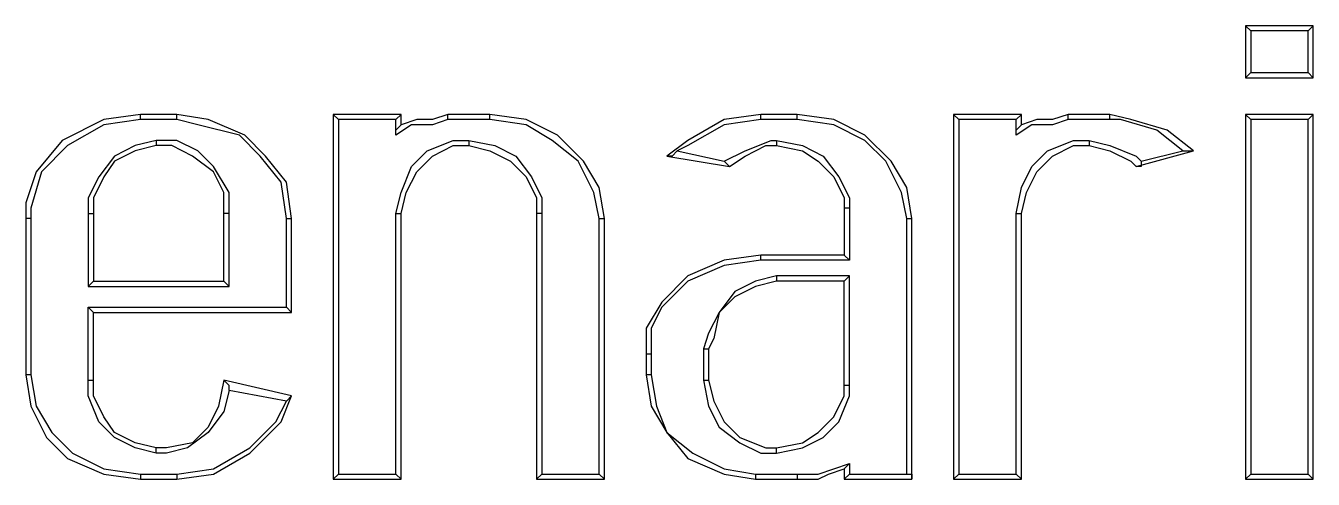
# Model space of a CAD drawing. Header units: centimetres. Extents: x -4.9 to 8, y -12.7 to 4.
# Drawn here: x 1.715 to 2.587, y -7.702 to -7.395 of the extents above; entities that cross this region are included whole.
import ezdxf

# ---------------------------------------------------------------- set-up
doc = ezdxf.new("R2010")
doc.units = ezdxf.units.CM
doc.header["$MEASUREMENT"] = 0
doc.layers.add('Layer 1', color=7, linetype='Continuous')

msp = doc.modelspace()

# ---------------------------------------------------------------- linework, layer by layer
at = {"layer": 'Layer 1', "color": 250, "lineweight": 25}
for points in [[(2.54438, -7.39818), (2.54438, -7.39818), (2.54084, -7.39465), (2.54084, -7.39465)], [(2.54084, -7.39465), (2.54084, -7.39465), (2.54084, -7.42993), (2.54084, -7.42993)], [(2.5867, -7.39465), (2.5867, -7.39465), (2.54084, -7.39465), (2.54084, -7.39465)], [(2.58318, -7.39818), (2.58318, -7.39818), (2.5867, -7.39465), (2.5867, -7.39465)], [(2.5867, -7.42993), (2.5867, -7.42993), (2.5867, -7.39465), (2.5867, -7.39465)], [(2.54438, -7.39818), (2.54438, -7.39818), (2.54438, -7.4264), (2.54438, -7.4264)], [(2.58318, -7.39818), (2.58318, -7.39818), (2.54438, -7.39818), (2.54438, -7.39818)], [(2.58318, -7.4264), (2.58318, -7.4264), (2.58318, -7.39818), (2.58318, -7.39818)], [(2.54438, -7.4264), (2.54438, -7.4264), (2.54084, -7.42993), (2.54084, -7.42993)], [(2.54084, -7.42993), (2.54084, -7.42993), (2.5867, -7.42993), (2.5867, -7.42993)], [(2.54438, -7.4264), (2.54438, -7.4264), (2.58318, -7.4264), (2.58318, -7.4264)], [(2.58318, -7.4264), (2.58318, -7.4264), (2.5867, -7.42993), (2.5867, -7.42993)], [(1.79295, -7.45815), (1.79295, -7.45815), (1.79295, -7.45462), (1.79295, -7.45462)], [(1.81766, -7.45462), (1.81766, -7.45462), (1.79295, -7.45462), (1.79295, -7.45462)], [(1.81766, -7.45815), (1.81766, -7.45815), (1.79295, -7.45815), (1.79295, -7.45815)], [(1.81766, -7.45815), (1.81766, -7.45815), (1.81766, -7.45462), (1.81766, -7.45462)], [(1.92702, -7.45815), (1.92702, -7.45815), (1.92348, -7.45462), (1.92348, -7.45462)], [(1.92348, -7.45462), (1.92348, -7.45462), (1.92348, -7.70157), (1.92348, -7.70157)], [(1.96934, -7.45462), (1.96934, -7.45462), (1.92348, -7.45462), (1.92348, -7.45462)], [(1.92702, -7.45815), (1.92702, -7.45815), (1.92702, -7.69804), (1.92702, -7.69804)], [(1.96582, -7.45815), (1.96582, -7.45815), (1.92702, -7.45815), (1.92702, -7.45815)], [(1.96582, -7.45815), (1.96582, -7.45815), (1.96934, -7.45462), (1.96934, -7.45462)], [(1.96582, -7.46873), (1.96582, -7.46873), (1.96582, -7.45815), (1.96582, -7.45815)], [(1.96934, -7.46168), (1.96934, -7.46168), (1.96934, -7.45462), (1.96934, -7.45462)], [(2.00109, -7.45815), (2.00109, -7.45815), (2.00109, -7.45462), (2.00109, -7.45462)], [(2.02932, -7.45462), (2.02932, -7.45462), (2.00109, -7.45462), (2.00109, -7.45462)], [(2.02932, -7.45815), (2.02932, -7.45815), (2.00109, -7.45815), (2.00109, -7.45815)], [(2.02932, -7.45815), (2.02932, -7.45815), (2.02932, -7.45462), (2.02932, -7.45462)], [(2.21277, -7.45815), (2.21277, -7.45815), (2.21277, -7.45462), (2.21277, -7.45462)], [(2.23745, -7.45462), (2.23745, -7.45462), (2.21277, -7.45462), (2.21277, -7.45462)], [(2.23745, -7.45815), (2.23745, -7.45815), (2.21277, -7.45815), (2.21277, -7.45815)], [(2.23745, -7.45815), (2.23745, -7.45815), (2.23745, -7.45462), (2.23745, -7.45462)], [(2.34682, -7.45815), (2.34682, -7.45815), (2.3433, -7.45462), (2.3433, -7.45462)], [(2.38916, -7.45462), (2.38916, -7.45462), (2.3433, -7.45462), (2.3433, -7.45462)], [(2.3433, -7.45462), (2.3433, -7.45462), (2.3433, -7.70157), (2.3433, -7.70157)], [(2.38563, -7.45815), (2.38563, -7.45815), (2.34682, -7.45815), (2.34682, -7.45815)], [(2.34682, -7.45815), (2.34682, -7.45815), (2.34682, -7.69804), (2.34682, -7.69804)], [(2.38563, -7.45815), (2.38563, -7.45815), (2.38916, -7.45462), (2.38916, -7.45462)], [(2.38563, -7.46873), (2.38563, -7.46873), (2.38563, -7.45815), (2.38563, -7.45815)], [(2.38916, -7.46168), (2.38916, -7.46168), (2.38916, -7.45462), (2.38916, -7.45462)], [(2.42091, -7.45815), (2.42091, -7.45815), (2.42091, -7.45462), (2.42091, -7.45462)], [(2.44913, -7.45462), (2.44913, -7.45462), (2.42091, -7.45462), (2.42091, -7.45462)], [(2.44913, -7.45815), (2.44913, -7.45815), (2.42091, -7.45815), (2.42091, -7.45815)], [(2.44913, -7.45815), (2.44913, -7.45815), (2.44913, -7.45462), (2.44913, -7.45462)], [(2.54438, -7.45815), (2.54438, -7.45815), (2.54084, -7.45462), (2.54084, -7.45462)], [(2.5867, -7.45462), (2.5867, -7.45462), (2.54084, -7.45462), (2.54084, -7.45462)], [(2.54084, -7.45462), (2.54084, -7.45462), (2.54084, -7.70157), (2.54084, -7.70157)], [(2.58318, -7.45815), (2.58318, -7.45815), (2.54438, -7.45815), (2.54438, -7.45815)], [(2.54438, -7.45815), (2.54438, -7.45815), (2.54438, -7.69804), (2.54438, -7.69804)], [(2.58318, -7.45815), (2.58318, -7.45815), (2.5867, -7.45462), (2.5867, -7.45462)], [(2.58318, -7.69804), (2.58318, -7.69804), (2.58318, -7.45815), (2.58318, -7.45815)], [(2.5867, -7.70157), (2.5867, -7.70157), (2.5867, -7.45462), (2.5867, -7.45462)], [(1.80355, -7.47226), (1.80355, -7.47226), (1.80355, -7.47579), (1.80355, -7.47579)], [(2.0152, -7.47226), (2.0152, -7.47226), (2.0152, -7.47579), (2.0152, -7.47579)], [(2.22334, -7.47226), (2.22334, -7.47226), (2.22334, -7.47579), (2.22334, -7.47579)], [(2.14927, -7.48284), (2.14927, -7.48284), (2.19159, -7.4899), (2.19159, -7.4899)], [(2.15632, -7.47932), (2.15632, -7.47932), (2.18807, -7.48637), (2.18807, -7.48637)], [(2.46677, -7.4899), (2.46677, -7.4899), (2.50557, -7.47932), (2.50557, -7.47932)], [(2.4703, -7.48637), (2.4703, -7.48637), (2.49852, -7.47932), (2.49852, -7.47932)], [(2.18807, -7.48637), (2.18807, -7.48637), (2.19159, -7.4899), (2.19159, -7.4899)], [(2.2692, -7.51812), (2.2692, -7.51812), (2.2692, -7.54987), (2.2692, -7.54987)], [(2.27273, -7.51812), (2.27273, -7.51812), (2.27273, -7.5534), (2.27273, -7.5534)], [(1.71888, -7.52518), (1.71888, -7.52518), (1.71534, -7.52518), (1.71534, -7.52518)], [(1.71534, -7.52518), (1.71534, -7.52518), (1.71534, -7.63101), (1.71534, -7.63101)], [(1.71888, -7.52518), (1.71888, -7.52518), (1.71888, -7.63101), (1.71888, -7.63101)], [(1.75768, -7.52165), (1.75768, -7.52165), (1.75768, -7.57104), (1.75768, -7.57104)], [(1.75768, -7.52165), (1.75768, -7.52165), (1.7612, -7.52165), (1.7612, -7.52165)], [(1.7612, -7.52165), (1.7612, -7.52165), (1.7612, -7.56751), (1.7612, -7.56751)], [(1.85293, -7.52165), (1.85293, -7.52165), (1.84941, -7.52165), (1.84941, -7.52165)], [(1.84941, -7.56751), (1.84941, -7.56751), (1.84941, -7.52165), (1.84941, -7.52165)], [(1.85293, -7.57104), (1.85293, -7.57104), (1.85293, -7.52165), (1.85293, -7.52165)], [(1.89173, -7.58515), (1.89173, -7.58515), (1.89173, -7.52518), (1.89173, -7.52518)], [(1.89173, -7.52518), (1.89173, -7.52518), (1.89527, -7.52518), (1.89527, -7.52518)], [(1.89527, -7.58868), (1.89527, -7.58868), (1.89527, -7.52518), (1.89527, -7.52518)], [(1.96582, -7.69804), (1.96582, -7.69804), (1.96582, -7.52165), (1.96582, -7.52165)], [(1.96582, -7.52165), (1.96582, -7.52165), (1.96934, -7.52165), (1.96934, -7.52165)], [(1.96934, -7.70157), (1.96934, -7.70157), (1.96934, -7.52165), (1.96934, -7.52165)], [(2.06459, -7.52165), (2.06459, -7.52165), (2.06107, -7.52165), (2.06107, -7.52165)], [(2.06107, -7.52165), (2.06107, -7.52165), (2.06107, -7.70157), (2.06107, -7.70157)], [(2.06459, -7.52165), (2.06459, -7.52165), (2.06459, -7.69804), (2.06459, -7.69804)], [(2.10341, -7.69804), (2.10341, -7.69804), (2.10341, -7.52518), (2.10341, -7.52518)], [(2.10341, -7.52518), (2.10341, -7.52518), (2.10693, -7.52518), (2.10693, -7.52518)], [(2.10693, -7.70157), (2.10693, -7.70157), (2.10693, -7.52518), (2.10693, -7.52518)], [(2.31155, -7.52518), (2.31155, -7.52518), (2.31507, -7.52518), (2.31507, -7.52518)], [(2.38563, -7.69804), (2.38563, -7.69804), (2.38563, -7.52165), (2.38563, -7.52165)], [(2.38563, -7.52165), (2.38563, -7.52165), (2.38916, -7.52165), (2.38916, -7.52165)], [(2.38916, -7.70157), (2.38916, -7.70157), (2.38916, -7.52165), (2.38916, -7.52165)], [(2.21277, -7.5534), (2.21277, -7.5534), (2.21277, -7.54987), (2.21277, -7.54987)], [(2.2692, -7.54987), (2.2692, -7.54987), (2.21277, -7.54987), (2.21277, -7.54987)], [(2.27273, -7.5534), (2.27273, -7.5534), (2.21277, -7.5534), (2.21277, -7.5534)], [(2.27273, -7.5534), (2.27273, -7.5534), (2.2692, -7.54987), (2.2692, -7.54987)], [(1.75768, -7.57104), (1.75768, -7.57104), (1.7612, -7.56751), (1.7612, -7.56751)], [(1.75768, -7.57104), (1.75768, -7.57104), (1.85293, -7.57104), (1.85293, -7.57104)], [(1.7612, -7.56751), (1.7612, -7.56751), (1.84941, -7.56751), (1.84941, -7.56751)], [(1.85293, -7.57104), (1.85293, -7.57104), (1.84941, -7.56751), (1.84941, -7.56751)], [(2.27273, -7.56398), (2.27273, -7.56398), (2.22334, -7.56398), (2.22334, -7.56398)], [(2.22334, -7.56398), (2.22334, -7.56398), (2.22334, -7.56751), (2.22334, -7.56751)], [(2.2692, -7.56751), (2.2692, -7.56751), (2.22334, -7.56751), (2.22334, -7.56751)], [(2.27273, -7.56398), (2.27273, -7.56398), (2.2692, -7.56751), (2.2692, -7.56751)], [(2.2692, -7.63807), (2.2692, -7.63807), (2.2692, -7.56751), (2.2692, -7.56751)], [(2.27273, -7.63807), (2.27273, -7.63807), (2.27273, -7.56398), (2.27273, -7.56398)], [(1.75768, -7.58515), (1.75768, -7.58515), (1.89173, -7.58515), (1.89173, -7.58515)], [(1.75768, -7.63454), (1.75768, -7.63454), (1.75768, -7.58515), (1.75768, -7.58515)], [(1.75768, -7.58515), (1.75768, -7.58515), (1.7612, -7.58868), (1.7612, -7.58868)], [(1.7612, -7.63454), (1.7612, -7.63454), (1.7612, -7.58868), (1.7612, -7.58868)], [(1.7612, -7.58868), (1.7612, -7.58868), (1.89527, -7.58868), (1.89527, -7.58868)], [(1.89173, -7.58515), (1.89173, -7.58515), (1.89527, -7.58868), (1.89527, -7.58868)], [(2.17395, -7.61337), (2.17395, -7.61337), (2.17395, -7.63454), (2.17395, -7.63454)], [(2.17395, -7.61337), (2.17395, -7.61337), (2.17748, -7.61337), (2.17748, -7.61337)], [(2.17748, -7.61337), (2.17748, -7.61337), (2.17748, -7.63454), (2.17748, -7.63454)], [(2.13869, -7.6169), (2.13869, -7.6169), (2.13516, -7.6169), (2.13516, -7.6169)], [(2.13516, -7.6169), (2.13516, -7.6169), (2.13516, -7.63101), (2.13516, -7.63101)], [(2.13869, -7.6169), (2.13869, -7.6169), (2.13869, -7.63101), (2.13869, -7.63101)], [(1.71888, -7.63101), (1.71888, -7.63101), (1.71534, -7.63101), (1.71534, -7.63101)], [(2.13869, -7.63101), (2.13869, -7.63101), (2.13516, -7.63101), (2.13516, -7.63101)], [(1.75768, -7.63454), (1.75768, -7.63454), (1.7612, -7.63454), (1.7612, -7.63454)], [(1.89527, -7.64512), (1.89527, -7.64512), (1.84941, -7.63454), (1.84941, -7.63454)], [(1.89173, -7.64865), (1.89173, -7.64865), (1.85293, -7.64159), (1.85293, -7.64159)], [(2.17395, -7.63454), (2.17395, -7.63454), (2.17748, -7.63454), (2.17748, -7.63454)], [(1.80355, -7.68393), (1.80355, -7.68393), (1.80355, -7.6804), (1.80355, -7.6804)], [(2.22334, -7.68393), (2.22334, -7.68393), (2.22334, -7.6804), (2.22334, -7.6804)], [(2.27273, -7.69098), (2.27273, -7.69098), (2.27273, -7.69804), (2.27273, -7.69804)], [(1.79295, -7.69804), (1.79295, -7.69804), (1.81766, -7.69804), (1.81766, -7.69804)], [(1.79295, -7.69804), (1.79295, -7.69804), (1.79295, -7.70157), (1.79295, -7.70157)], [(1.79295, -7.70157), (1.79295, -7.70157), (1.81766, -7.70157), (1.81766, -7.70157)], [(1.81766, -7.69804), (1.81766, -7.69804), (1.81766, -7.70157), (1.81766, -7.70157)], [(1.92702, -7.69804), (1.92702, -7.69804), (1.92348, -7.70157), (1.92348, -7.70157)], [(1.92348, -7.70157), (1.92348, -7.70157), (1.96934, -7.70157), (1.96934, -7.70157)], [(1.92702, -7.69804), (1.92702, -7.69804), (1.96582, -7.69804), (1.96582, -7.69804)], [(1.96582, -7.69804), (1.96582, -7.69804), (1.96934, -7.70157), (1.96934, -7.70157)], [(2.06459, -7.69804), (2.06459, -7.69804), (2.06107, -7.70157), (2.06107, -7.70157)], [(2.06107, -7.70157), (2.06107, -7.70157), (2.10693, -7.70157), (2.10693, -7.70157)], [(2.06459, -7.69804), (2.06459, -7.69804), (2.10341, -7.69804), (2.10341, -7.69804)], [(2.10341, -7.69804), (2.10341, -7.69804), (2.10693, -7.70157), (2.10693, -7.70157)], [(2.20923, -7.69804), (2.20923, -7.69804), (2.23745, -7.69804), (2.23745, -7.69804)], [(2.20923, -7.69804), (2.20923, -7.69804), (2.20923, -7.70157), (2.20923, -7.70157)], [(2.20923, -7.70157), (2.20923, -7.70157), (2.23745, -7.70157), (2.23745, -7.70157)], [(2.23745, -7.69804), (2.23745, -7.69804), (2.23745, -7.70157), (2.23745, -7.70157)], [(2.2692, -7.69451), (2.2692, -7.69451), (2.2692, -7.70157), (2.2692, -7.70157)], [(2.27273, -7.69804), (2.27273, -7.69804), (2.2692, -7.70157), (2.2692, -7.70157)], [(2.2692, -7.70157), (2.2692, -7.70157), (2.31507, -7.70157), (2.31507, -7.70157)], [(2.27273, -7.69804), (2.27273, -7.69804), (2.31155, -7.69804), (2.31155, -7.69804)], [(2.34682, -7.69804), (2.34682, -7.69804), (2.3433, -7.70157), (2.3433, -7.70157)], [(2.3433, -7.70157), (2.3433, -7.70157), (2.38916, -7.70157), (2.38916, -7.70157)], [(2.34682, -7.69804), (2.34682, -7.69804), (2.38563, -7.69804), (2.38563, -7.69804)], [(2.38563, -7.69804), (2.38563, -7.69804), (2.38916, -7.70157), (2.38916, -7.70157)], [(2.54438, -7.69804), (2.54438, -7.69804), (2.54084, -7.70157), (2.54084, -7.70157)], [(2.54084, -7.70157), (2.54084, -7.70157), (2.5867, -7.70157), (2.5867, -7.70157)], [(2.54438, -7.69804), (2.54438, -7.69804), (2.58318, -7.69804), (2.58318, -7.69804)], [(2.58318, -7.69804), (2.58318, -7.69804), (2.5867, -7.70157), (2.5867, -7.70157)]]:
    msp.add_open_spline(points, degree=3, dxfattribs=at)
for points, knots in [([(1.79295, -7.45462), (1.79295, -7.45462), (1.76827, -7.45815), (1.76827, -7.45815), (1.76827, -7.45815), (1.76827, -7.45815), (1.74005, -7.47226), (1.74005, -7.47226), (1.74005, -7.47226), (1.74005, -7.47226), (1.72241, -7.49343), (1.72241, -7.49343), (1.72241, -7.49343), (1.72241, -7.49343), (1.71534, -7.51459), (1.71534, -7.51459), (1.71534, -7.51459), (1.71534, -7.51459), (1.71534, -7.52518), (1.71534, -7.52518)], [0, 0, 0, 0, 0.166667, 0.166667, 0.166667, 0.166667, 0.333333, 0.333333, 0.333333, 0.333333, 0.5, 0.5, 0.5, 0.5, 0.666667, 0.666667, 0.666667, 0.666667, 1, 1, 1, 1]), ([(1.79295, -7.45815), (1.79295, -7.45815), (1.76827, -7.46168), (1.76827, -7.46168), (1.76827, -7.46168), (1.76827, -7.46168), (1.74357, -7.47579), (1.74357, -7.47579), (1.74357, -7.47579), (1.74357, -7.47579), (1.72593, -7.49343), (1.72593, -7.49343), (1.72593, -7.49343), (1.72593, -7.49343), (1.71888, -7.51812), (1.71888, -7.51812), (1.71888, -7.51812), (1.71888, -7.51812), (1.71888, -7.52518), (1.71888, -7.52518)], [0, 0, 0, 0, 0.166667, 0.166667, 0.166667, 0.166667, 0.333333, 0.333333, 0.333333, 0.333333, 0.5, 0.5, 0.5, 0.5, 0.666667, 0.666667, 0.666667, 0.666667, 1, 1, 1, 1]), ([(1.89527, -7.52518), (1.89527, -7.52518), (1.89173, -7.50048), (1.89173, -7.50048), (1.89173, -7.50048), (1.89173, -7.50048), (1.87763, -7.48284), (1.87763, -7.48284), (1.87763, -7.48284), (1.87763, -7.48284), (1.86352, -7.46873), (1.86352, -7.46873), (1.86352, -7.46873), (1.86352, -7.46873), (1.83882, -7.45815), (1.83882, -7.45815), (1.83882, -7.45815), (1.83882, -7.45815), (1.81766, -7.45462), (1.81766, -7.45462)], [0, 0, 0, 0, 0.166667, 0.166667, 0.166667, 0.166667, 0.333333, 0.333333, 0.333333, 0.333333, 0.5, 0.5, 0.5, 0.5, 0.666667, 0.666667, 0.666667, 0.666667, 1, 1, 1, 1]), ([(1.89173, -7.52518), (1.89173, -7.52518), (1.8882, -7.50048), (1.8882, -7.50048), (1.8882, -7.50048), (1.8882, -7.50048), (1.87409, -7.48284), (1.87409, -7.48284), (1.87409, -7.48284), (1.87409, -7.48284), (1.85998, -7.46873), (1.85998, -7.46873), (1.85998, -7.46873), (1.85998, -7.46873), (1.83177, -7.46168), (1.83177, -7.46168), (1.83177, -7.46168), (1.83177, -7.46168), (1.81766, -7.45815), (1.81766, -7.45815)], [0, 0, 0, 0, 0.166667, 0.166667, 0.166667, 0.166667, 0.333333, 0.333333, 0.333333, 0.333333, 0.5, 0.5, 0.5, 0.5, 0.666667, 0.666667, 0.666667, 0.666667, 1, 1, 1, 1]), ([(2.00109, -7.45815), (2.00109, -7.45815), (1.99052, -7.46168), (1.99052, -7.46168), (1.99052, -7.46168), (1.99052, -7.46168), (1.97641, -7.46168), (1.97641, -7.46168), (1.97641, -7.46168), (1.97641, -7.46168), (1.96582, -7.46873), (1.96582, -7.46873)], [0, 0, 0, 0, 0.25, 0.25, 0.25, 0.25, 0.5, 0.5, 0.5, 0.5, 1, 1, 1, 1]), ([(2.00109, -7.45462), (2.00109, -7.45462), (1.99052, -7.45815), (1.99052, -7.45815), (1.99052, -7.45815), (1.99052, -7.45815), (1.97994, -7.45815), (1.97994, -7.45815), (1.97994, -7.45815), (1.97994, -7.45815), (1.96934, -7.46168), (1.96934, -7.46168)], [0, 0, 0, 0, 0.25, 0.25, 0.25, 0.25, 0.5, 0.5, 0.5, 0.5, 1, 1, 1, 1]), ([(2.10693, -7.52518), (2.10693, -7.52518), (2.10341, -7.50401), (2.10341, -7.50401), (2.10341, -7.50401), (2.10341, -7.50401), (2.09282, -7.48637), (2.09282, -7.48637), (2.09282, -7.48637), (2.09282, -7.48637), (2.07518, -7.46873), (2.07518, -7.46873), (2.07518, -7.46873), (2.07518, -7.46873), (2.05402, -7.45815), (2.05402, -7.45815), (2.05402, -7.45815), (2.05402, -7.45815), (2.02932, -7.45462), (2.02932, -7.45462)], [0, 0, 0, 0, 0.166667, 0.166667, 0.166667, 0.166667, 0.333333, 0.333333, 0.333333, 0.333333, 0.5, 0.5, 0.5, 0.5, 0.666667, 0.666667, 0.666667, 0.666667, 1, 1, 1, 1]), ([(2.10341, -7.52518), (2.10341, -7.52518), (2.09988, -7.50754), (2.09988, -7.50754), (2.09988, -7.50754), (2.09988, -7.50754), (2.0893, -7.48637), (2.0893, -7.48637), (2.0893, -7.48637), (2.0893, -7.48637), (2.07166, -7.47226), (2.07166, -7.47226), (2.07166, -7.47226), (2.07166, -7.47226), (2.05402, -7.46168), (2.05402, -7.46168), (2.05402, -7.46168), (2.05402, -7.46168), (2.02932, -7.45815), (2.02932, -7.45815)], [0, 0, 0, 0, 0.166667, 0.166667, 0.166667, 0.166667, 0.333333, 0.333333, 0.333333, 0.333333, 0.5, 0.5, 0.5, 0.5, 0.666667, 0.666667, 0.666667, 0.666667, 1, 1, 1, 1]), ([(2.21277, -7.45462), (2.21277, -7.45462), (2.18807, -7.45815), (2.18807, -7.45815), (2.18807, -7.45815), (2.18807, -7.45815), (2.16338, -7.47226), (2.16338, -7.47226), (2.16338, -7.47226), (2.16338, -7.47226), (2.14927, -7.48284), (2.14927, -7.48284)], [0, 0, 0, 0, 0.25, 0.25, 0.25, 0.25, 0.5, 0.5, 0.5, 0.5, 1, 1, 1, 1]), ([(2.21277, -7.45815), (2.21277, -7.45815), (2.18807, -7.46168), (2.18807, -7.46168), (2.18807, -7.46168), (2.18807, -7.46168), (2.16338, -7.47579), (2.16338, -7.47579), (2.16338, -7.47579), (2.16338, -7.47579), (2.15632, -7.47932), (2.15632, -7.47932)], [0, 0, 0, 0, 0.25, 0.25, 0.25, 0.25, 0.5, 0.5, 0.5, 0.5, 1, 1, 1, 1]), ([(2.31507, -7.52518), (2.31507, -7.52518), (2.31155, -7.50401), (2.31155, -7.50401), (2.31155, -7.50401), (2.31155, -7.50401), (2.30095, -7.48637), (2.30095, -7.48637), (2.30095, -7.48637), (2.30095, -7.48637), (2.28332, -7.46873), (2.28332, -7.46873), (2.28332, -7.46873), (2.28332, -7.46873), (2.26216, -7.45815), (2.26216, -7.45815), (2.26216, -7.45815), (2.26216, -7.45815), (2.23745, -7.45462), (2.23745, -7.45462)], [0, 0, 0, 0, 0.166667, 0.166667, 0.166667, 0.166667, 0.333333, 0.333333, 0.333333, 0.333333, 0.5, 0.5, 0.5, 0.5, 0.666667, 0.666667, 0.666667, 0.666667, 1, 1, 1, 1]), ([(2.31155, -7.52518), (2.31155, -7.52518), (2.30802, -7.50754), (2.30802, -7.50754), (2.30802, -7.50754), (2.30802, -7.50754), (2.29744, -7.48637), (2.29744, -7.48637), (2.29744, -7.48637), (2.29744, -7.48637), (2.28332, -7.47226), (2.28332, -7.47226), (2.28332, -7.47226), (2.28332, -7.47226), (2.26216, -7.46168), (2.26216, -7.46168), (2.26216, -7.46168), (2.26216, -7.46168), (2.23745, -7.45815), (2.23745, -7.45815)], [0, 0, 0, 0, 0.166667, 0.166667, 0.166667, 0.166667, 0.333333, 0.333333, 0.333333, 0.333333, 0.5, 0.5, 0.5, 0.5, 0.666667, 0.666667, 0.666667, 0.666667, 1, 1, 1, 1]), ([(2.42091, -7.45815), (2.42091, -7.45815), (2.41032, -7.46168), (2.41032, -7.46168), (2.41032, -7.46168), (2.41032, -7.46168), (2.3962, -7.46168), (2.3962, -7.46168), (2.3962, -7.46168), (2.3962, -7.46168), (2.38563, -7.46873), (2.38563, -7.46873)], [0, 0, 0, 0, 0.25, 0.25, 0.25, 0.25, 0.5, 0.5, 0.5, 0.5, 1, 1, 1, 1]), ([(2.42091, -7.45462), (2.42091, -7.45462), (2.41032, -7.45815), (2.41032, -7.45815), (2.41032, -7.45815), (2.41032, -7.45815), (2.39973, -7.45815), (2.39973, -7.45815), (2.39973, -7.45815), (2.39973, -7.45815), (2.38916, -7.46168), (2.38916, -7.46168)], [0, 0, 0, 0, 0.25, 0.25, 0.25, 0.25, 0.5, 0.5, 0.5, 0.5, 1, 1, 1, 1]), ([(2.50557, -7.47932), (2.50557, -7.47932), (2.48793, -7.46521), (2.48793, -7.46521), (2.48793, -7.46521), (2.48793, -7.46521), (2.46323, -7.45815), (2.46323, -7.45815), (2.46323, -7.45815), (2.46323, -7.45815), (2.44913, -7.45462), (2.44913, -7.45462)], [0, 0, 0, 0, 0.25, 0.25, 0.25, 0.25, 0.5, 0.5, 0.5, 0.5, 1, 1, 1, 1]), ([(2.49852, -7.47932), (2.49852, -7.47932), (2.48088, -7.46521), (2.48088, -7.46521), (2.48088, -7.46521), (2.48088, -7.46521), (2.45619, -7.45815), (2.45619, -7.45815), (2.45619, -7.45815), (2.45619, -7.45815), (2.44913, -7.45815), (2.44913, -7.45815)], [0, 0, 0, 0, 0.25, 0.25, 0.25, 0.25, 0.5, 0.5, 0.5, 0.5, 1, 1, 1, 1]), ([(1.96582, -7.46873), (1.96582, -7.46873), (1.96582, -7.46521), (1.96582, -7.46521), (1.96582, -7.46521), (1.96582, -7.46521), (1.96934, -7.46168), (1.96934, -7.46168)], [0, 0, 0, 0, 0.333333, 0.333333, 0.333333, 0.333333, 1, 1, 1, 1]), ([(2.38563, -7.46873), (2.38563, -7.46873), (2.38563, -7.46521), (2.38563, -7.46521), (2.38563, -7.46521), (2.38563, -7.46521), (2.38916, -7.46168), (2.38916, -7.46168)], [0, 0, 0, 0, 0.333333, 0.333333, 0.333333, 0.333333, 1, 1, 1, 1]), ([(1.80355, -7.47226), (1.80355, -7.47226), (1.78943, -7.47579), (1.78943, -7.47579), (1.78943, -7.47579), (1.78943, -7.47579), (1.77532, -7.48284), (1.77532, -7.48284), (1.77532, -7.48284), (1.77532, -7.48284), (1.76473, -7.49696), (1.76473, -7.49696), (1.76473, -7.49696), (1.76473, -7.49696), (1.75768, -7.51107), (1.75768, -7.51107), (1.75768, -7.51107), (1.75768, -7.51107), (1.75768, -7.52165), (1.75768, -7.52165)], [0, 0, 0, 0, 0.166667, 0.166667, 0.166667, 0.166667, 0.333333, 0.333333, 0.333333, 0.333333, 0.5, 0.5, 0.5, 0.5, 0.666667, 0.666667, 0.666667, 0.666667, 1, 1, 1, 1]), ([(1.80355, -7.47579), (1.80355, -7.47579), (1.78943, -7.47932), (1.78943, -7.47932), (1.78943, -7.47932), (1.78943, -7.47932), (1.77532, -7.48637), (1.77532, -7.48637), (1.77532, -7.48637), (1.77532, -7.48637), (1.76827, -7.49696), (1.76827, -7.49696), (1.76827, -7.49696), (1.76827, -7.49696), (1.7612, -7.51107), (1.7612, -7.51107), (1.7612, -7.51107), (1.7612, -7.51107), (1.7612, -7.52165), (1.7612, -7.52165)], [0, 0, 0, 0, 0.166667, 0.166667, 0.166667, 0.166667, 0.333333, 0.333333, 0.333333, 0.333333, 0.5, 0.5, 0.5, 0.5, 0.666667, 0.666667, 0.666667, 0.666667, 1, 1, 1, 1]), ([(1.85293, -7.52165), (1.85293, -7.52165), (1.85293, -7.50754), (1.85293, -7.50754), (1.85293, -7.50754), (1.85293, -7.50754), (1.84234, -7.4899), (1.84234, -7.4899), (1.84234, -7.4899), (1.84234, -7.4899), (1.83177, -7.47932), (1.83177, -7.47932), (1.83177, -7.47932), (1.83177, -7.47932), (1.81766, -7.47226), (1.81766, -7.47226), (1.81766, -7.47226), (1.81766, -7.47226), (1.80355, -7.47226), (1.80355, -7.47226)], [0, 0, 0, 0, 0.166667, 0.166667, 0.166667, 0.166667, 0.333333, 0.333333, 0.333333, 0.333333, 0.5, 0.5, 0.5, 0.5, 0.666667, 0.666667, 0.666667, 0.666667, 1, 1, 1, 1]), ([(1.84941, -7.52165), (1.84941, -7.52165), (1.84941, -7.50754), (1.84941, -7.50754), (1.84941, -7.50754), (1.84941, -7.50754), (1.84234, -7.49343), (1.84234, -7.49343), (1.84234, -7.49343), (1.84234, -7.49343), (1.82823, -7.48284), (1.82823, -7.48284), (1.82823, -7.48284), (1.82823, -7.48284), (1.81413, -7.47579), (1.81413, -7.47579), (1.81413, -7.47579), (1.81413, -7.47579), (1.80355, -7.47579), (1.80355, -7.47579)], [0, 0, 0, 0, 0.166667, 0.166667, 0.166667, 0.166667, 0.333333, 0.333333, 0.333333, 0.333333, 0.5, 0.5, 0.5, 0.5, 0.666667, 0.666667, 0.666667, 0.666667, 1, 1, 1, 1]), ([(1.96582, -7.52165), (1.96582, -7.52165), (1.96934, -7.50754), (1.96934, -7.50754), (1.96934, -7.50754), (1.96934, -7.50754), (1.97641, -7.4899), (1.97641, -7.4899), (1.97641, -7.4899), (1.97641, -7.4899), (1.98698, -7.47932), (1.98698, -7.47932), (1.98698, -7.47932), (1.98698, -7.47932), (2.00463, -7.47226), (2.00463, -7.47226), (2.00463, -7.47226), (2.00463, -7.47226), (2.0152, -7.47226), (2.0152, -7.47226)], [0, 0, 0, 0, 0.166667, 0.166667, 0.166667, 0.166667, 0.333333, 0.333333, 0.333333, 0.333333, 0.5, 0.5, 0.5, 0.5, 0.666667, 0.666667, 0.666667, 0.666667, 1, 1, 1, 1]), ([(1.96934, -7.52165), (1.96934, -7.52165), (1.97288, -7.50754), (1.97288, -7.50754), (1.97288, -7.50754), (1.97288, -7.50754), (1.97994, -7.49343), (1.97994, -7.49343), (1.97994, -7.49343), (1.97994, -7.49343), (1.99052, -7.48284), (1.99052, -7.48284), (1.99052, -7.48284), (1.99052, -7.48284), (2.00463, -7.47579), (2.00463, -7.47579), (2.00463, -7.47579), (2.00463, -7.47579), (2.0152, -7.47579), (2.0152, -7.47579)], [0, 0, 0, 0, 0.166667, 0.166667, 0.166667, 0.166667, 0.333333, 0.333333, 0.333333, 0.333333, 0.5, 0.5, 0.5, 0.5, 0.666667, 0.666667, 0.666667, 0.666667, 1, 1, 1, 1]), ([(2.0152, -7.47226), (2.0152, -7.47226), (2.03284, -7.47579), (2.03284, -7.47579), (2.03284, -7.47579), (2.03284, -7.47579), (2.04695, -7.48284), (2.04695, -7.48284), (2.04695, -7.48284), (2.04695, -7.48284), (2.05755, -7.49696), (2.05755, -7.49696), (2.05755, -7.49696), (2.05755, -7.49696), (2.06459, -7.51107), (2.06459, -7.51107), (2.06459, -7.51107), (2.06459, -7.51107), (2.06459, -7.52165), (2.06459, -7.52165)], [0, 0, 0, 0, 0.166667, 0.166667, 0.166667, 0.166667, 0.333333, 0.333333, 0.333333, 0.333333, 0.5, 0.5, 0.5, 0.5, 0.666667, 0.666667, 0.666667, 0.666667, 1, 1, 1, 1]), ([(2.0152, -7.47579), (2.0152, -7.47579), (2.02932, -7.47932), (2.02932, -7.47932), (2.02932, -7.47932), (2.02932, -7.47932), (2.04343, -7.48637), (2.04343, -7.48637), (2.04343, -7.48637), (2.04343, -7.48637), (2.05402, -7.49696), (2.05402, -7.49696), (2.05402, -7.49696), (2.05402, -7.49696), (2.06107, -7.51107), (2.06107, -7.51107), (2.06107, -7.51107), (2.06107, -7.51107), (2.06107, -7.52165), (2.06107, -7.52165)], [0, 0, 0, 0, 0.166667, 0.166667, 0.166667, 0.166667, 0.333333, 0.333333, 0.333333, 0.333333, 0.5, 0.5, 0.5, 0.5, 0.666667, 0.666667, 0.666667, 0.666667, 1, 1, 1, 1]), ([(2.18807, -7.48637), (2.18807, -7.48637), (2.20218, -7.47932), (2.20218, -7.47932), (2.20218, -7.47932), (2.20218, -7.47932), (2.21982, -7.47226), (2.21982, -7.47226), (2.21982, -7.47226), (2.21982, -7.47226), (2.22334, -7.47226), (2.22334, -7.47226)], [0, 0, 0, 0, 0.25, 0.25, 0.25, 0.25, 0.5, 0.5, 0.5, 0.5, 1, 1, 1, 1]), ([(2.19159, -7.4899), (2.19159, -7.4899), (2.20218, -7.48284), (2.20218, -7.48284), (2.20218, -7.48284), (2.20218, -7.48284), (2.2163, -7.47579), (2.2163, -7.47579), (2.2163, -7.47579), (2.2163, -7.47579), (2.22334, -7.47579), (2.22334, -7.47579)], [0, 0, 0, 0, 0.25, 0.25, 0.25, 0.25, 0.5, 0.5, 0.5, 0.5, 1, 1, 1, 1]), ([(2.22334, -7.47226), (2.22334, -7.47226), (2.24098, -7.47579), (2.24098, -7.47579), (2.24098, -7.47579), (2.24098, -7.47579), (2.25509, -7.48284), (2.25509, -7.48284), (2.25509, -7.48284), (2.25509, -7.48284), (2.26568, -7.49696), (2.26568, -7.49696), (2.26568, -7.49696), (2.26568, -7.49696), (2.27273, -7.51107), (2.27273, -7.51107), (2.27273, -7.51107), (2.27273, -7.51107), (2.27273, -7.51812), (2.27273, -7.51812)], [0, 0, 0, 0, 0.166667, 0.166667, 0.166667, 0.166667, 0.333333, 0.333333, 0.333333, 0.333333, 0.5, 0.5, 0.5, 0.5, 0.666667, 0.666667, 0.666667, 0.666667, 1, 1, 1, 1]), ([(2.22334, -7.47579), (2.22334, -7.47579), (2.24098, -7.47932), (2.24098, -7.47932), (2.24098, -7.47932), (2.24098, -7.47932), (2.25157, -7.48637), (2.25157, -7.48637), (2.25157, -7.48637), (2.25157, -7.48637), (2.26216, -7.49696), (2.26216, -7.49696), (2.26216, -7.49696), (2.26216, -7.49696), (2.2692, -7.51107), (2.2692, -7.51107), (2.2692, -7.51107), (2.2692, -7.51107), (2.2692, -7.51812), (2.2692, -7.51812)], [0, 0, 0, 0, 0.166667, 0.166667, 0.166667, 0.166667, 0.333333, 0.333333, 0.333333, 0.333333, 0.5, 0.5, 0.5, 0.5, 0.666667, 0.666667, 0.666667, 0.666667, 1, 1, 1, 1]), ([(2.38563, -7.52165), (2.38563, -7.52165), (2.38916, -7.50401), (2.38916, -7.50401), (2.38916, -7.50401), (2.38916, -7.50401), (2.3962, -7.4899), (2.3962, -7.4899), (2.3962, -7.4899), (2.3962, -7.4899), (2.4068, -7.47932), (2.4068, -7.47932), (2.4068, -7.47932), (2.4068, -7.47932), (2.42443, -7.47226), (2.42443, -7.47226), (2.42443, -7.47226), (2.42443, -7.47226), (2.43502, -7.47226), (2.43502, -7.47226)], [0, 0, 0, 0, 0.166667, 0.166667, 0.166667, 0.166667, 0.333333, 0.333333, 0.333333, 0.333333, 0.5, 0.5, 0.5, 0.5, 0.666667, 0.666667, 0.666667, 0.666667, 1, 1, 1, 1]), ([(2.38916, -7.52165), (2.38916, -7.52165), (2.39268, -7.50754), (2.39268, -7.50754), (2.39268, -7.50754), (2.39268, -7.50754), (2.39973, -7.49343), (2.39973, -7.49343), (2.39973, -7.49343), (2.39973, -7.49343), (2.41032, -7.48284), (2.41032, -7.48284), (2.41032, -7.48284), (2.41032, -7.48284), (2.42443, -7.47579), (2.42443, -7.47579), (2.42443, -7.47579), (2.42443, -7.47579), (2.43502, -7.47579), (2.43502, -7.47579)], [0, 0, 0, 0, 0.166667, 0.166667, 0.166667, 0.166667, 0.333333, 0.333333, 0.333333, 0.333333, 0.5, 0.5, 0.5, 0.5, 0.666667, 0.666667, 0.666667, 0.666667, 1, 1, 1, 1]), ([(2.43502, -7.47226), (2.43502, -7.47226), (2.43502, -7.47226), (2.43502, -7.47226), (2.43502, -7.47226), (2.43502, -7.47226), (2.43502, -7.47579), (2.43502, -7.47579)], [0, 0, 0, 0, 0.333333, 0.333333, 0.333333, 0.333333, 1, 1, 1, 1]), ([(2.43502, -7.47226), (2.43502, -7.47226), (2.44913, -7.47579), (2.44913, -7.47579), (2.44913, -7.47579), (2.44913, -7.47579), (2.46677, -7.48284), (2.46677, -7.48284), (2.46677, -7.48284), (2.46677, -7.48284), (2.4703, -7.48637), (2.4703, -7.48637)], [0, 0, 0, 0, 0.25, 0.25, 0.25, 0.25, 0.5, 0.5, 0.5, 0.5, 1, 1, 1, 1]), ([(2.43502, -7.47579), (2.43502, -7.47579), (2.44913, -7.47932), (2.44913, -7.47932), (2.44913, -7.47932), (2.44913, -7.47932), (2.46323, -7.48637), (2.46323, -7.48637), (2.46323, -7.48637), (2.46323, -7.48637), (2.46677, -7.4899), (2.46677, -7.4899)], [0, 0, 0, 0, 0.25, 0.25, 0.25, 0.25, 0.5, 0.5, 0.5, 0.5, 1, 1, 1, 1]), ([(2.15632, -7.47932), (2.15632, -7.47932), (2.1528, -7.48284), (2.1528, -7.48284), (2.1528, -7.48284), (2.1528, -7.48284), (2.14927, -7.48284), (2.14927, -7.48284)], [0, 0, 0, 0, 0.333333, 0.333333, 0.333333, 0.333333, 1, 1, 1, 1]), ([(2.49852, -7.47932), (2.49852, -7.47932), (2.50205, -7.47932), (2.50205, -7.47932), (2.50205, -7.47932), (2.50205, -7.47932), (2.50557, -7.47932), (2.50557, -7.47932)], [0, 0, 0, 0, 0.333333, 0.333333, 0.333333, 0.333333, 1, 1, 1, 1]), ([(2.4703, -7.48637), (2.4703, -7.48637), (2.4703, -7.4899), (2.4703, -7.4899), (2.4703, -7.4899), (2.4703, -7.4899), (2.46677, -7.4899), (2.46677, -7.4899)], [0, 0, 0, 0, 0.333333, 0.333333, 0.333333, 0.333333, 1, 1, 1, 1]), ([(2.27273, -7.51812), (2.27273, -7.51812), (2.27273, -7.51812), (2.27273, -7.51812), (2.27273, -7.51812), (2.27273, -7.51812), (2.2692, -7.51812), (2.2692, -7.51812)], [0, 0, 0, 0, 0.333333, 0.333333, 0.333333, 0.333333, 1, 1, 1, 1]), ([(2.31155, -7.69804), (2.31155, -7.69804), (2.31155, -7.64865), (2.31155, -7.64865), (2.31155, -7.64865), (2.31155, -7.64865), (2.31155, -7.59926), (2.31155, -7.59926), (2.31155, -7.59926), (2.31155, -7.59926), (2.31155, -7.52518), (2.31155, -7.52518)], [0, 0, 0, 0, 0.25, 0.25, 0.25, 0.25, 0.5, 0.5, 0.5, 0.5, 1, 1, 1, 1]), ([(2.31507, -7.70157), (2.31507, -7.70157), (2.31507, -7.65218), (2.31507, -7.65218), (2.31507, -7.65218), (2.31507, -7.65218), (2.31507, -7.60279), (2.31507, -7.60279), (2.31507, -7.60279), (2.31507, -7.60279), (2.31507, -7.52518), (2.31507, -7.52518)], [0, 0, 0, 0, 0.25, 0.25, 0.25, 0.25, 0.5, 0.5, 0.5, 0.5, 1, 1, 1, 1]), ([(2.21277, -7.54987), (2.21277, -7.54987), (2.18807, -7.5534), (2.18807, -7.5534), (2.18807, -7.5534), (2.18807, -7.5534), (2.16338, -7.56398), (2.16338, -7.56398), (2.16338, -7.56398), (2.16338, -7.56398), (2.14573, -7.58162), (2.14573, -7.58162), (2.14573, -7.58162), (2.14573, -7.58162), (2.13516, -7.59926), (2.13516, -7.59926), (2.13516, -7.59926), (2.13516, -7.59926), (2.13516, -7.6169), (2.13516, -7.6169)], [0, 0, 0, 0, 0.166667, 0.166667, 0.166667, 0.166667, 0.333333, 0.333333, 0.333333, 0.333333, 0.5, 0.5, 0.5, 0.5, 0.666667, 0.666667, 0.666667, 0.666667, 1, 1, 1, 1]), ([(2.21277, -7.5534), (2.21277, -7.5534), (2.18807, -7.55693), (2.18807, -7.55693), (2.18807, -7.55693), (2.18807, -7.55693), (2.16338, -7.56751), (2.16338, -7.56751), (2.16338, -7.56751), (2.16338, -7.56751), (2.14573, -7.58515), (2.14573, -7.58515), (2.14573, -7.58515), (2.14573, -7.58515), (2.13869, -7.59926), (2.13869, -7.59926), (2.13869, -7.59926), (2.13869, -7.59926), (2.13869, -7.6169), (2.13869, -7.6169)], [0, 0, 0, 0, 0.166667, 0.166667, 0.166667, 0.166667, 0.333333, 0.333333, 0.333333, 0.333333, 0.5, 0.5, 0.5, 0.5, 0.666667, 0.666667, 0.666667, 0.666667, 1, 1, 1, 1]), ([(2.22334, -7.56398), (2.22334, -7.56398), (2.20923, -7.56751), (2.20923, -7.56751), (2.20923, -7.56751), (2.20923, -7.56751), (2.19513, -7.57457), (2.19513, -7.57457), (2.19513, -7.57457), (2.19513, -7.57457), (2.18455, -7.58868), (2.18455, -7.58868), (2.18455, -7.58868), (2.18455, -7.58868), (2.17748, -7.60279), (2.17748, -7.60279), (2.17748, -7.60279), (2.17748, -7.60279), (2.17395, -7.61337), (2.17395, -7.61337)], [0, 0, 0, 0, 0.166667, 0.166667, 0.166667, 0.166667, 0.333333, 0.333333, 0.333333, 0.333333, 0.5, 0.5, 0.5, 0.5, 0.666667, 0.666667, 0.666667, 0.666667, 1, 1, 1, 1]), ([(2.22334, -7.56751), (2.22334, -7.56751), (2.20923, -7.57104), (2.20923, -7.57104), (2.20923, -7.57104), (2.20923, -7.57104), (2.19513, -7.57809), (2.19513, -7.57809), (2.19513, -7.57809), (2.19513, -7.57809), (2.18455, -7.58868), (2.18455, -7.58868), (2.18455, -7.58868), (2.18455, -7.58868), (2.18102, -7.60632), (2.18102, -7.60632), (2.18102, -7.60632), (2.18102, -7.60632), (2.17748, -7.61337), (2.17748, -7.61337)], [0, 0, 0, 0, 0.166667, 0.166667, 0.166667, 0.166667, 0.333333, 0.333333, 0.333333, 0.333333, 0.5, 0.5, 0.5, 0.5, 0.666667, 0.666667, 0.666667, 0.666667, 1, 1, 1, 1]), ([(1.71534, -7.63101), (1.71534, -7.63101), (1.71888, -7.65218), (1.71888, -7.65218), (1.71888, -7.65218), (1.71888, -7.65218), (1.72945, -7.67334), (1.72945, -7.67334), (1.72945, -7.67334), (1.72945, -7.67334), (1.74357, -7.68746), (1.74357, -7.68746), (1.74357, -7.68746), (1.74357, -7.68746), (1.76827, -7.69804), (1.76827, -7.69804), (1.76827, -7.69804), (1.76827, -7.69804), (1.79295, -7.70157), (1.79295, -7.70157)], [0, 0, 0, 0, 0.166667, 0.166667, 0.166667, 0.166667, 0.333333, 0.333333, 0.333333, 0.333333, 0.5, 0.5, 0.5, 0.5, 0.666667, 0.666667, 0.666667, 0.666667, 1, 1, 1, 1]), ([(1.71888, -7.63101), (1.71888, -7.63101), (1.72241, -7.65218), (1.72241, -7.65218), (1.72241, -7.65218), (1.72241, -7.65218), (1.73298, -7.66982), (1.73298, -7.66982), (1.73298, -7.66982), (1.73298, -7.66982), (1.74709, -7.68393), (1.74709, -7.68393), (1.74709, -7.68393), (1.74709, -7.68393), (1.76827, -7.69451), (1.76827, -7.69451), (1.76827, -7.69451), (1.76827, -7.69451), (1.79295, -7.69804), (1.79295, -7.69804)], [0, 0, 0, 0, 0.166667, 0.166667, 0.166667, 0.166667, 0.333333, 0.333333, 0.333333, 0.333333, 0.5, 0.5, 0.5, 0.5, 0.666667, 0.666667, 0.666667, 0.666667, 1, 1, 1, 1]), ([(2.13516, -7.63101), (2.13516, -7.63101), (2.13869, -7.65218), (2.13869, -7.65218), (2.13869, -7.65218), (2.13869, -7.65218), (2.14927, -7.66982), (2.14927, -7.66982), (2.14927, -7.66982), (2.14927, -7.66982), (2.16338, -7.68746), (2.16338, -7.68746), (2.16338, -7.68746), (2.16338, -7.68746), (2.18807, -7.69804), (2.18807, -7.69804), (2.18807, -7.69804), (2.18807, -7.69804), (2.20923, -7.70157), (2.20923, -7.70157)], [0, 0, 0, 0, 0.166667, 0.166667, 0.166667, 0.166667, 0.333333, 0.333333, 0.333333, 0.333333, 0.5, 0.5, 0.5, 0.5, 0.666667, 0.666667, 0.666667, 0.666667, 1, 1, 1, 1]), ([(2.13869, -7.63101), (2.13869, -7.63101), (2.1422, -7.65218), (2.1422, -7.65218), (2.1422, -7.65218), (2.1422, -7.65218), (2.14927, -7.66982), (2.14927, -7.66982), (2.14927, -7.66982), (2.14927, -7.66982), (2.16691, -7.68393), (2.16691, -7.68393), (2.16691, -7.68393), (2.16691, -7.68393), (2.18807, -7.69451), (2.18807, -7.69451), (2.18807, -7.69451), (2.18807, -7.69451), (2.20923, -7.69804), (2.20923, -7.69804)], [0, 0, 0, 0, 0.166667, 0.166667, 0.166667, 0.166667, 0.333333, 0.333333, 0.333333, 0.333333, 0.5, 0.5, 0.5, 0.5, 0.666667, 0.666667, 0.666667, 0.666667, 1, 1, 1, 1]), ([(1.80355, -7.68393), (1.80355, -7.68393), (1.78943, -7.6804), (1.78943, -7.6804), (1.78943, -7.6804), (1.78943, -7.6804), (1.77532, -7.67334), (1.77532, -7.67334), (1.77532, -7.67334), (1.77532, -7.67334), (1.76473, -7.66276), (1.76473, -7.66276), (1.76473, -7.66276), (1.76473, -7.66276), (1.75768, -7.64512), (1.75768, -7.64512), (1.75768, -7.64512), (1.75768, -7.64512), (1.75768, -7.63454), (1.75768, -7.63454)], [0, 0, 0, 0, 0.166667, 0.166667, 0.166667, 0.166667, 0.333333, 0.333333, 0.333333, 0.333333, 0.5, 0.5, 0.5, 0.5, 0.666667, 0.666667, 0.666667, 0.666667, 1, 1, 1, 1]), ([(1.80355, -7.6804), (1.80355, -7.6804), (1.78943, -7.67687), (1.78943, -7.67687), (1.78943, -7.67687), (1.78943, -7.67687), (1.77532, -7.66982), (1.77532, -7.66982), (1.77532, -7.66982), (1.77532, -7.66982), (1.76827, -7.65923), (1.76827, -7.65923), (1.76827, -7.65923), (1.76827, -7.65923), (1.7612, -7.64512), (1.7612, -7.64512), (1.7612, -7.64512), (1.7612, -7.64512), (1.7612, -7.63454), (1.7612, -7.63454)], [0, 0, 0, 0, 0.166667, 0.166667, 0.166667, 0.166667, 0.333333, 0.333333, 0.333333, 0.333333, 0.5, 0.5, 0.5, 0.5, 0.666667, 0.666667, 0.666667, 0.666667, 1, 1, 1, 1]), ([(1.84941, -7.63454), (1.84941, -7.63454), (1.84588, -7.65218), (1.84588, -7.65218), (1.84588, -7.65218), (1.84588, -7.65218), (1.83882, -7.66629), (1.83882, -7.66629), (1.83882, -7.66629), (1.83882, -7.66629), (1.82823, -7.67687), (1.82823, -7.67687), (1.82823, -7.67687), (1.82823, -7.67687), (1.81059, -7.6804), (1.81059, -7.6804), (1.81059, -7.6804), (1.81059, -7.6804), (1.80355, -7.6804), (1.80355, -7.6804)], [0, 0, 0, 0, 0.166667, 0.166667, 0.166667, 0.166667, 0.333333, 0.333333, 0.333333, 0.333333, 0.5, 0.5, 0.5, 0.5, 0.666667, 0.666667, 0.666667, 0.666667, 1, 1, 1, 1]), ([(1.85293, -7.64159), (1.85293, -7.64159), (1.84941, -7.65571), (1.84941, -7.65571), (1.84941, -7.65571), (1.84941, -7.65571), (1.83882, -7.66982), (1.83882, -7.66982), (1.83882, -7.66982), (1.83882, -7.66982), (1.8247, -7.6804), (1.8247, -7.6804), (1.8247, -7.6804), (1.8247, -7.6804), (1.81059, -7.68393), (1.81059, -7.68393), (1.81059, -7.68393), (1.81059, -7.68393), (1.80355, -7.68393), (1.80355, -7.68393)], [0, 0, 0, 0, 0.166667, 0.166667, 0.166667, 0.166667, 0.333333, 0.333333, 0.333333, 0.333333, 0.5, 0.5, 0.5, 0.5, 0.666667, 0.666667, 0.666667, 0.666667, 1, 1, 1, 1]), ([(1.85293, -7.64159), (1.85293, -7.64159), (1.85293, -7.63807), (1.85293, -7.63807), (1.85293, -7.63807), (1.85293, -7.63807), (1.84941, -7.63454), (1.84941, -7.63454)], [0, 0, 0, 0, 0.333333, 0.333333, 0.333333, 0.333333, 1, 1, 1, 1]), ([(2.17395, -7.63454), (2.17395, -7.63454), (2.17748, -7.65218), (2.17748, -7.65218), (2.17748, -7.65218), (2.17748, -7.65218), (2.18455, -7.66629), (2.18455, -7.66629), (2.18455, -7.66629), (2.18455, -7.66629), (2.19866, -7.67687), (2.19866, -7.67687), (2.19866, -7.67687), (2.19866, -7.67687), (2.21277, -7.68393), (2.21277, -7.68393), (2.21277, -7.68393), (2.21277, -7.68393), (2.22334, -7.68393), (2.22334, -7.68393)], [0, 0, 0, 0, 0.166667, 0.166667, 0.166667, 0.166667, 0.333333, 0.333333, 0.333333, 0.333333, 0.5, 0.5, 0.5, 0.5, 0.666667, 0.666667, 0.666667, 0.666667, 1, 1, 1, 1]), ([(2.17748, -7.63454), (2.17748, -7.63454), (2.18102, -7.64865), (2.18102, -7.64865), (2.18102, -7.64865), (2.18102, -7.64865), (2.18807, -7.66276), (2.18807, -7.66276), (2.18807, -7.66276), (2.18807, -7.66276), (2.19866, -7.67334), (2.19866, -7.67334), (2.19866, -7.67334), (2.19866, -7.67334), (2.2163, -7.6804), (2.2163, -7.6804), (2.2163, -7.6804), (2.2163, -7.6804), (2.22334, -7.6804), (2.22334, -7.6804)], [0, 0, 0, 0, 0.166667, 0.166667, 0.166667, 0.166667, 0.333333, 0.333333, 0.333333, 0.333333, 0.5, 0.5, 0.5, 0.5, 0.666667, 0.666667, 0.666667, 0.666667, 1, 1, 1, 1]), ([(2.22334, -7.68393), (2.22334, -7.68393), (2.24098, -7.6804), (2.24098, -7.6804), (2.24098, -7.6804), (2.24098, -7.6804), (2.25509, -7.67334), (2.25509, -7.67334), (2.25509, -7.67334), (2.25509, -7.67334), (2.26568, -7.66276), (2.26568, -7.66276), (2.26568, -7.66276), (2.26568, -7.66276), (2.27273, -7.64512), (2.27273, -7.64512), (2.27273, -7.64512), (2.27273, -7.64512), (2.27273, -7.63807), (2.27273, -7.63807)], [0, 0, 0, 0, 0.166667, 0.166667, 0.166667, 0.166667, 0.333333, 0.333333, 0.333333, 0.333333, 0.5, 0.5, 0.5, 0.5, 0.666667, 0.666667, 0.666667, 0.666667, 1, 1, 1, 1]), ([(2.22334, -7.6804), (2.22334, -7.6804), (2.24098, -7.67687), (2.24098, -7.67687), (2.24098, -7.67687), (2.24098, -7.67687), (2.25157, -7.66982), (2.25157, -7.66982), (2.25157, -7.66982), (2.25157, -7.66982), (2.26216, -7.65923), (2.26216, -7.65923), (2.26216, -7.65923), (2.26216, -7.65923), (2.2692, -7.64512), (2.2692, -7.64512), (2.2692, -7.64512), (2.2692, -7.64512), (2.2692, -7.63807), (2.2692, -7.63807)], [0, 0, 0, 0, 0.166667, 0.166667, 0.166667, 0.166667, 0.333333, 0.333333, 0.333333, 0.333333, 0.5, 0.5, 0.5, 0.5, 0.666667, 0.666667, 0.666667, 0.666667, 1, 1, 1, 1]), ([(2.27273, -7.63807), (2.27273, -7.63807), (2.27273, -7.63807), (2.27273, -7.63807), (2.27273, -7.63807), (2.27273, -7.63807), (2.2692, -7.63807), (2.2692, -7.63807)], [0, 0, 0, 0, 0.333333, 0.333333, 0.333333, 0.333333, 1, 1, 1, 1]), ([(1.81766, -7.70157), (1.81766, -7.70157), (1.84234, -7.69804), (1.84234, -7.69804), (1.84234, -7.69804), (1.84234, -7.69804), (1.86705, -7.68393), (1.86705, -7.68393), (1.86705, -7.68393), (1.86705, -7.68393), (1.8882, -7.66276), (1.8882, -7.66276), (1.8882, -7.66276), (1.8882, -7.66276), (1.89527, -7.64512), (1.89527, -7.64512)], [0, 0, 0, 0, 0.2, 0.2, 0.2, 0.2, 0.4, 0.4, 0.4, 0.4, 0.6, 0.6, 0.6, 0.6, 1, 1, 1, 1]), ([(1.81766, -7.69804), (1.81766, -7.69804), (1.84234, -7.69451), (1.84234, -7.69451), (1.84234, -7.69451), (1.84234, -7.69451), (1.86705, -7.6804), (1.86705, -7.6804), (1.86705, -7.6804), (1.86705, -7.6804), (1.88468, -7.66276), (1.88468, -7.66276), (1.88468, -7.66276), (1.88468, -7.66276), (1.89173, -7.64865), (1.89173, -7.64865)], [0, 0, 0, 0, 0.2, 0.2, 0.2, 0.2, 0.4, 0.4, 0.4, 0.4, 0.6, 0.6, 0.6, 0.6, 1, 1, 1, 1]), ([(1.89173, -7.64865), (1.89173, -7.64865), (1.89173, -7.64865), (1.89173, -7.64865), (1.89173, -7.64865), (1.89173, -7.64865), (1.89527, -7.64512), (1.89527, -7.64512)], [0, 0, 0, 0, 0.333333, 0.333333, 0.333333, 0.333333, 1, 1, 1, 1]), ([(2.23745, -7.69804), (2.23745, -7.69804), (2.25157, -7.69804), (2.25157, -7.69804), (2.25157, -7.69804), (2.25157, -7.69804), (2.26216, -7.69451), (2.26216, -7.69451), (2.26216, -7.69451), (2.26216, -7.69451), (2.27273, -7.69098), (2.27273, -7.69098)], [0, 0, 0, 0, 0.25, 0.25, 0.25, 0.25, 0.5, 0.5, 0.5, 0.5, 1, 1, 1, 1]), ([(2.27273, -7.69098), (2.27273, -7.69098), (2.27273, -7.69098), (2.27273, -7.69098), (2.27273, -7.69098), (2.27273, -7.69098), (2.2692, -7.69451), (2.2692, -7.69451)], [0, 0, 0, 0, 0.333333, 0.333333, 0.333333, 0.333333, 1, 1, 1, 1]), ([(2.23745, -7.70157), (2.23745, -7.70157), (2.25157, -7.70157), (2.25157, -7.70157), (2.25157, -7.70157), (2.25157, -7.70157), (2.25863, -7.69804), (2.25863, -7.69804), (2.25863, -7.69804), (2.25863, -7.69804), (2.2692, -7.69451), (2.2692, -7.69451)], [0, 0, 0, 0, 0.25, 0.25, 0.25, 0.25, 0.5, 0.5, 0.5, 0.5, 1, 1, 1, 1]), ([(2.31155, -7.69804), (2.31155, -7.69804), (2.31507, -7.69804), (2.31507, -7.69804), (2.31507, -7.69804), (2.31507, -7.69804), (2.31507, -7.70157), (2.31507, -7.70157)], [0, 0, 0, 0, 0.333333, 0.333333, 0.333333, 0.333333, 1, 1, 1, 1])]:
    msp.add_open_spline(points, degree=3, knots=knots, dxfattribs=at)

doc.saveas('drawing.dxf')
